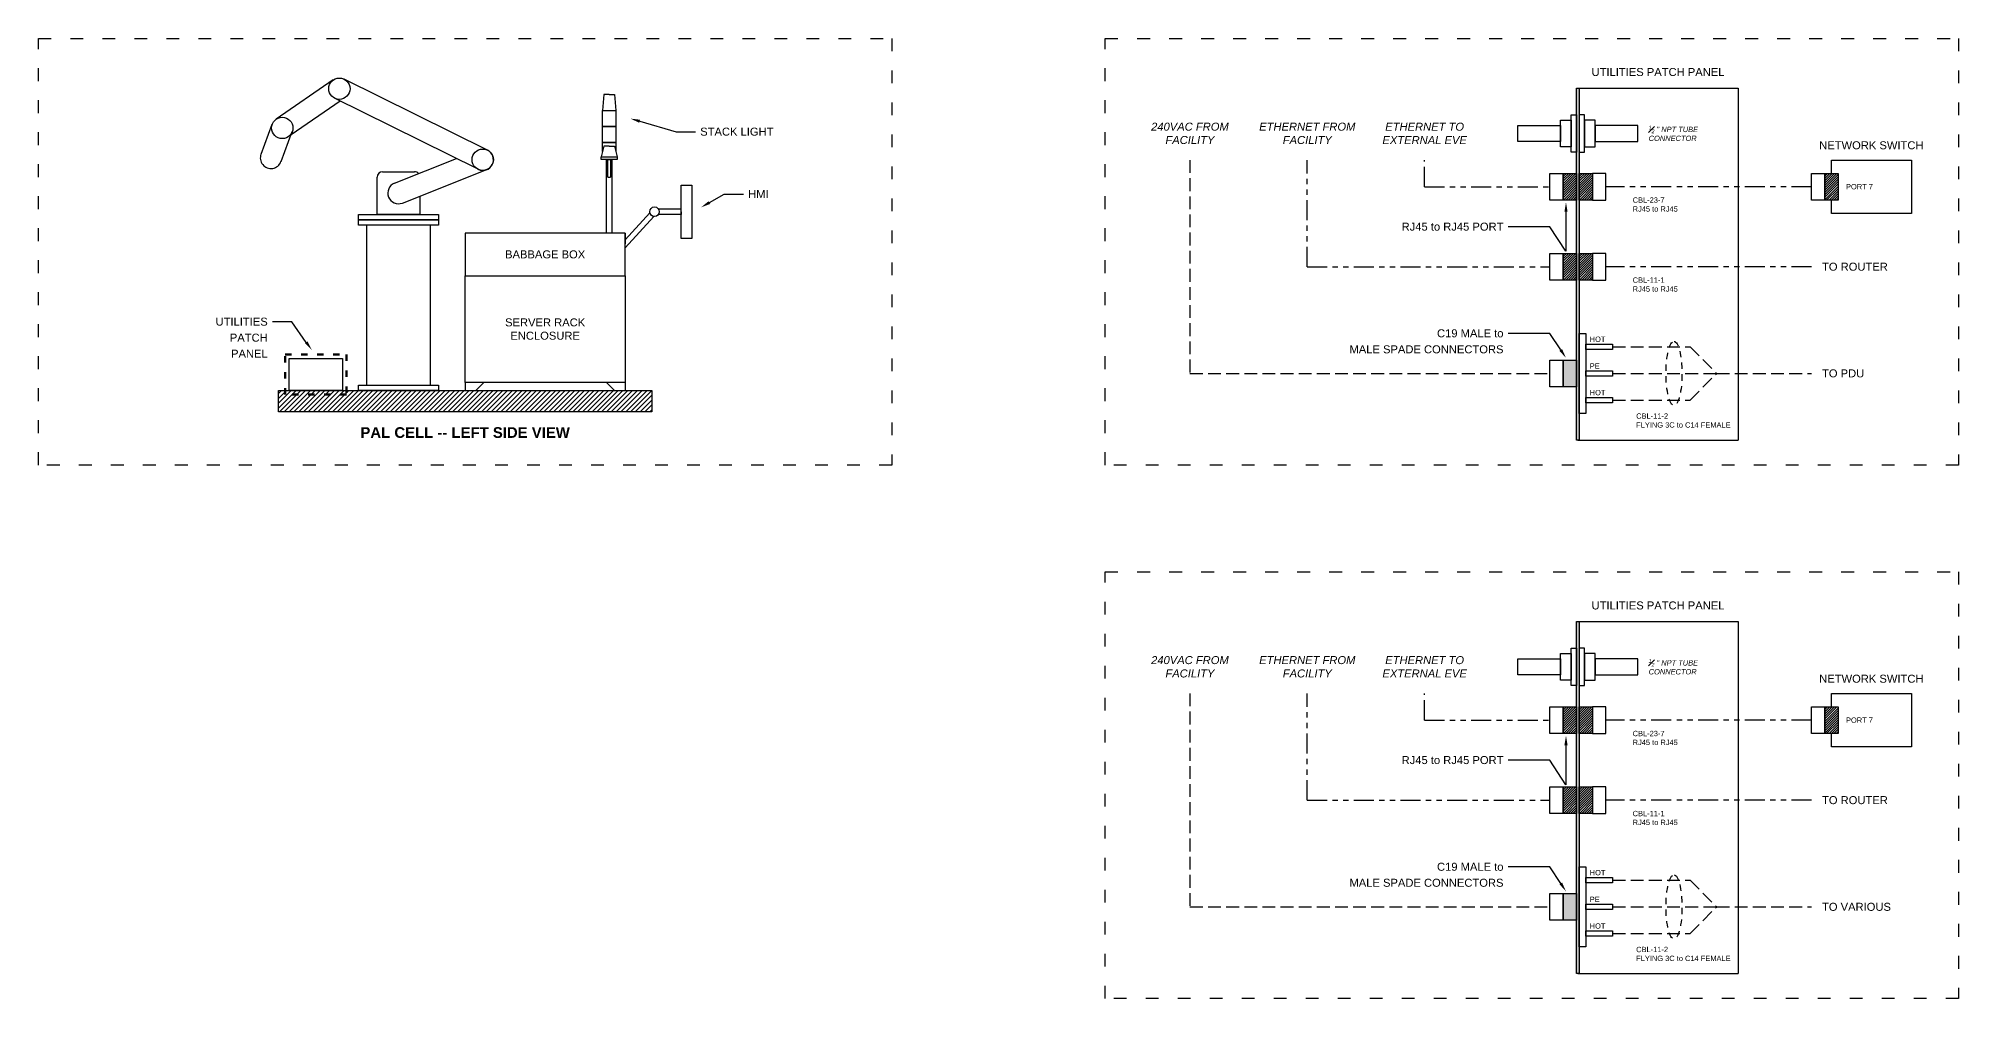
# Model space of a CAD drawing. Header units: inches. Extents: x -10 to 106, y 10 to 28.
# Drawn here: x -9.86 to 26.14, y 9.62 to 27.62 of the extents above; entities that cross this region are included whole.
import ezdxf
from ezdxf import colors
from ezdxf.entities.mleader import LeaderData, LeaderLine
from ezdxf.math import Vec2, Vec3

# ---------------------------------------------------------------- set-up
doc = ezdxf.new("R2010")
doc.units = ezdxf.units.IN
doc.header["$MEASUREMENT"] = 0
for name, pattern in [('ACAD_ISO02W100', [15, 12, -3]), ('ACAD_ISO03W100', [30, 12, -18]), ('PHANTOM', [2.5, 1.25, -0.25, 0.25, -0.25, 0.25, -0.25])]:
    doc.linetypes.add(name, pattern=pattern)
doc.styles.get("Standard").update_dxf_attribs({"font": 'arial.ttf'})

msp = doc.modelspace()

# ---------------------------------------------------------------- hatches: boundary and pattern name
h = msp.add_hatch(color=256)
h.dxf.hatch_style = 1
h.paths.add_polyline_path([(18.984, 20.09), (19.034, 20.09), (19.034, 26.69), (18.984, 26.69)])
h = msp.add_hatch()
h.set_pattern_fill('ANSI31', color=5, scale=0.25)
h.set_pattern_definition([(45, (3.339726, 0.84103), (-0.022097087, 0.022097087), [])])
h.paths.add_polyline_path([(18.984, 25.09), (18.734, 25.09), (18.734, 24.59), (18.984, 24.59)])
h = msp.add_hatch()
h.set_pattern_fill('ANSI31', color=5, scale=0.25)
h.set_pattern_definition([(45, (3.639726, 0.84103), (-0.022097087, 0.022097087), [])])
h.paths.add_polyline_path([(19.284, 25.09), (19.034, 25.09), (19.034, 24.59), (19.284, 24.59)])
h = msp.add_hatch()
h.set_pattern_fill('ANSI31', color=5, scale=0.25)
h.set_pattern_definition([(45, (13.489726, 0.84103), (-0.022097087, 0.022097087), [])])
h.paths.add_polyline_path([(23.884, 25.09), (23.634, 25.09), (23.634, 24.59), (23.884, 24.59)])
h = msp.add_hatch()
h.set_pattern_fill('ANSI31', color=5, scale=0.25)
h.set_pattern_definition([(45, (3.339726, -0.65897), (-0.022097087, 0.022097087), [])])
h.paths.add_polyline_path([(18.984, 23.59), (18.734, 23.59), (18.734, 23.09), (18.984, 23.09)])
h = msp.add_hatch()
h.set_pattern_fill('ANSI31', color=5, scale=0.25)
h.set_pattern_definition([(45, (3.639726, -0.65897), (-0.022097087, 0.022097087), [])])
h.paths.add_polyline_path([(19.284, 23.59), (19.034, 23.59), (19.034, 23.09), (19.284, 23.09)])
h = msp.add_hatch(color=1)
h.dxf.hatch_style = 1
h.paths.add_polyline_path([(18.734, 21.09), (18.984, 21.09), (18.984, 21.59), (18.734, 21.59)])
h = msp.add_hatch()
h.set_pattern_fill('ANSI31', color=256, scale=0.51)
h.set_pattern_definition([(45, (2.527313, -0.72652), (-0.04507806, 0.04507806), [])])
h.paths.add_polyline_path([(1.645, 20.621), (1.645, 21.021), (-5.355, 21.021), (-5.355, 20.621)])
h = msp.add_hatch(color=256)
h.dxf.hatch_style = 1
h.paths.add_polyline_path([(18.984, 10.09), (19.034, 10.09), (19.034, 16.69), (18.984, 16.69)])
h = msp.add_hatch()
h.set_pattern_fill('ANSI31', color=5, scale=0.25)
h.set_pattern_definition([(45, (3.339726, -9.15897), (-0.022097087, 0.022097087), [])])
h.paths.add_polyline_path([(18.984, 15.09), (18.734, 15.09), (18.734, 14.59), (18.984, 14.59)])
h = msp.add_hatch()
h.set_pattern_fill('ANSI31', color=5, scale=0.25)
h.set_pattern_definition([(45, (3.639726, -9.15897), (-0.022097087, 0.022097087), [])])
h.paths.add_polyline_path([(19.284, 15.09), (19.034, 15.09), (19.034, 14.59), (19.284, 14.59)])
h = msp.add_hatch()
h.set_pattern_fill('ANSI31', color=5, scale=0.25)
h.set_pattern_definition([(45, (13.489726, -9.15897), (-0.022097087, 0.022097087), [])])
h.paths.add_polyline_path([(23.884, 15.09), (23.634, 15.09), (23.634, 14.59), (23.884, 14.59)])
h = msp.add_hatch()
h.set_pattern_fill('ANSI31', color=5, scale=0.25)
h.set_pattern_definition([(45, (3.339726, -10.65897), (-0.022097087, 0.022097087), [])])
h.paths.add_polyline_path([(18.984, 13.59), (18.734, 13.59), (18.734, 13.09), (18.984, 13.09)])
h = msp.add_hatch()
h.set_pattern_fill('ANSI31', color=5, scale=0.25)
h.set_pattern_definition([(45, (3.639726, -10.65897), (-0.022097087, 0.022097087), [])])
h.paths.add_polyline_path([(19.284, 13.59), (19.034, 13.59), (19.034, 13.09), (19.284, 13.09)])
h = msp.add_hatch(color=1)
h.dxf.hatch_style = 1
h.paths.add_polyline_path([(18.734, 11.09), (18.984, 11.09), (18.984, 11.59), (18.734, 11.59)])

# ---------------------------------------------------------------- linework, layer by layer
for p, q in [((-4.326, 26.843), (-5.398, 26.107)), ((-1.436, 25.525), (-4.124, 26.857)), ((19.009, 26.69), (22.009, 26.69)), ((22.009, 26.69), (22.009, 20.09)), ((-4.196, 26.447), (-5.119, 25.813)), ((-1.613, 25.167), (-4.301, 26.499)), ((0.745, 26.571), (0.72, 26.271)), ((0.845, 26.571), (0.745, 26.571)), ((0.845, 26.571), (0.945, 26.571)), ((0.945, 26.571), (0.97, 26.271)), ((-5.682, 25.451), (-5.472, 26.013)), ((-5.307, 25.311), (-5.097, 25.873)), ((0.745, 25.601), (0.695, 25.401)), ((0.845, 25.601), (0.745, 25.601)), ((0.845, 25.601), (0.945, 25.601)), ((0.945, 25.601), (0.995, 25.401)), ((-3.179, 24.907), (-2.016, 25.367)), ((0.87, 25.351), (0.82, 25.351)), ((23.759, 25.09), (23.759, 25.34)), ((23.759, 25.34), (25.259, 25.34)), ((25.259, 25.34), (25.259, 24.34)), ((-3.032, 24.535), (-1.451, 25.16)), ((0.82, 25.021), (0.87, 25.021)), ((23.759, 24.34), (23.759, 24.59)), ((1.607, 24.349), (1.145, 23.845)), ((1.145, 23.697), (1.681, 24.282)), ((2.195, 24.421), (1.769, 24.421)), ((2.195, 24.321), (1.769, 24.321)), ((2.195, 24.371), (2.195, 24.421)), ((2.195, 24.371), (2.195, 24.321)), ((25.259, 24.34), (23.759, 24.34)), ((1.145, 23.971), (1.145, 23.771)), ((-1.855, 21.171), (-1.855, 21.021)), ((-1.655, 21.021), (-1.505, 21.171)), ((0.944, 21.021), (0.794, 21.171)), ((1.145, 21.171), (1.144, 21.021)), ((19.009, 20.09), (22.009, 20.09)), ((19.009, 16.69), (22.009, 16.69)), ((22.009, 16.69), (22.009, 10.09)), ((23.759, 15.09), (23.759, 15.34)), ((23.759, 15.34), (25.259, 15.34)), ((25.259, 15.34), (25.259, 14.34)), ((23.759, 14.34), (23.759, 14.59)), ((25.259, 14.34), (23.759, 14.34)), ((19.009, 10.09), (22.009, 10.09))]:
    msp.add_line(p, q)
at = {"color": 1, "linetype": 'ACAD_ISO02W100', "ltscale": 0.02}
for p, q in [((11.734, 25.34), (11.734, 21.34)), ((19.659, 21.84), (21.109, 21.84)), ((21.109, 21.84), (21.609, 21.34)), ((11.734, 21.34), (18.484, 21.34)), ((19.659, 21.34), (21.609, 21.34)), ((21.109, 20.84), (21.609, 21.34)), ((21.609, 21.34), (23.384, 21.34)), ((19.659, 20.84), (21.109, 20.84)), ((11.734, 15.34), (11.734, 11.34)), ((19.659, 11.84), (21.109, 11.84)), ((21.109, 11.84), (21.609, 11.34)), ((11.734, 11.34), (18.484, 11.34)), ((19.659, 11.34), (21.609, 11.34)), ((21.109, 10.84), (21.609, 11.34)), ((21.609, 11.34), (23.384, 11.34)), ((19.659, 10.84), (21.109, 10.84))]:
    msp.add_line(p, q, dxfattribs=at)
at = {"color": 5, "linetype": 'PHANTOM', "ltscale": 0.3}
for p, q in [((13.934, 23.34), (13.934, 25.34)), ((16.134, 24.84), (16.134, 25.34)), ((16.134, 24.84), (18.484, 24.84)), ((23.384, 24.84), (19.534, 24.84)), ((13.934, 23.34), (18.484, 23.34)), ((23.384, 23.34), (19.534, 23.34)), ((13.934, 13.34), (13.934, 15.34)), ((16.134, 14.84), (16.134, 15.34)), ((16.134, 14.84), (18.484, 14.84)), ((23.384, 14.84), (19.534, 14.84)), ((13.934, 13.34), (18.484, 13.34)), ((23.384, 13.34), (19.534, 13.34))]:
    msp.add_line(p, q, dxfattribs=at)
at = {"linetype": 'ACAD_ISO03W100', "ltscale": 0.02}
for points in [[(-9.855, 27.621), (6.145, 27.621), (6.145, 19.621), (-9.855, 19.621)], [(10.145, 27.621), (26.145, 27.621), (26.145, 19.621), (10.145, 19.621)], [(10.145, 17.621), (26.145, 17.621), (26.145, 9.621), (10.145, 9.621)]]:
    msp.add_lwpolyline(points, close=True, dxfattribs=at)
for points in [[(18.984, 26.69), (19.034, 26.69), (19.034, 20.09), (18.984, 20.09)], [(0.72, 26.271), (0.97, 26.271), (0.97, 25.971), (0.72, 25.971)], [(0.72, 25.971), (0.97, 25.971), (0.97, 25.671), (0.72, 25.671)], [(18.684, 25.69), (17.884, 25.69), (17.884, 25.99), (18.684, 25.99)], [(18.684, 26.09), (18.884, 26.09), (18.884, 25.59), (18.684, 25.59)], [(18.884, 26.19), (18.984, 26.19), (18.984, 25.49), (18.884, 25.49)], [(19.134, 26.19), (19.034, 26.19), (19.034, 25.49), (19.134, 25.49)], [(19.334, 26.09), (19.134, 26.09), (19.134, 25.59), (19.334, 25.59)], [(19.334, 25.69), (20.134, 25.69), (20.134, 25.99), (19.334, 25.99)], [(0.695, 25.401), (0.995, 25.401), (0.995, 25.351), (0.695, 25.351)], [(2.195, 24.871), (2.395, 24.871), (2.395, 23.871), (2.195, 23.871)], [(-3.855, 24.321), (-2.355, 24.321), (-2.355, 24.221), (-3.855, 24.221)], [(-3.855, 24.221), (-2.355, 24.221), (-2.355, 24.121), (-3.855, 24.121)], [(-3.705, 21.121), (-2.505, 21.121), (-2.505, 24.121), (-3.705, 24.121)], [(-1.855, 23.171), (1.145, 23.171), (1.145, 21.171), (-1.855, 21.171)], [(-5.155, 21.621), (-4.155, 21.621), (-4.155, 21.021), (-5.155, 21.021)], [(-5.355, 21.021), (1.645, 21.021), (1.645, 20.621), (-5.355, 20.621)], [(-3.855, 21.121), (-2.355, 21.121), (-2.355, 21.021), (-3.855, 21.021)], [(18.984, 16.69), (19.034, 16.69), (19.034, 10.09), (18.984, 10.09)], [(18.684, 15.69), (17.884, 15.69), (17.884, 15.99), (18.684, 15.99)], [(18.684, 16.09), (18.884, 16.09), (18.884, 15.59), (18.684, 15.59)], [(18.884, 16.19), (18.984, 16.19), (18.984, 15.49), (18.884, 15.49)], [(19.134, 16.19), (19.034, 16.19), (19.034, 15.49), (19.134, 15.49)], [(19.334, 16.09), (19.134, 16.09), (19.134, 15.59), (19.334, 15.59)], [(19.334, 15.69), (20.134, 15.69), (20.134, 15.99), (19.334, 15.99)]]:
    msp.add_lwpolyline(points, close=True)
for points in [[(0.72, 25.501), (0.72, 25.671), (0.97, 25.671), (0.97, 25.501)], [(0.795, 23.971), (0.795, 25.351)], [(0.82, 25.021), (0.82, 25.351), (0.87, 25.351), (0.87, 25.021)], [(0.895, 25.351), (0.895, 23.971)], [(-2.705, 24.664), (-2.705, 24.321), (-3.505, 24.321), (-3.505, 25.021)], [(-3.405, 25.121), (-2.805, 25.121)], [(0.395, 23.971), (-1.855, 23.971), (-1.855, 23.171), (1.145, 23.171), (1.145, 23.971), (0.395, 23.971)]]:
    msp.add_lwpolyline(points)
at = {"color": 5}
for points in [[(18.484, 25.09), (18.734, 25.09), (18.734, 24.59), (18.484, 24.59)], [(18.734, 25.09), (18.984, 25.09), (18.984, 24.59), (18.734, 24.59)], [(19.034, 25.09), (19.284, 25.09), (19.284, 24.59), (19.034, 24.59)], [(19.534, 25.09), (19.284, 25.09), (19.284, 24.59), (19.534, 24.59)], [(23.384, 25.09), (23.634, 25.09), (23.634, 24.59), (23.384, 24.59)], [(23.634, 25.09), (23.884, 25.09), (23.884, 24.59), (23.634, 24.59)], [(18.484, 23.59), (18.734, 23.59), (18.734, 23.09), (18.484, 23.09)], [(18.734, 23.59), (18.984, 23.59), (18.984, 23.09), (18.734, 23.09)], [(19.034, 23.59), (19.284, 23.59), (19.284, 23.09), (19.034, 23.09)], [(19.534, 23.59), (19.284, 23.59), (19.284, 23.09), (19.534, 23.09)], [(18.484, 15.09), (18.734, 15.09), (18.734, 14.59), (18.484, 14.59)], [(18.734, 15.09), (18.984, 15.09), (18.984, 14.59), (18.734, 14.59)], [(19.034, 15.09), (19.284, 15.09), (19.284, 14.59), (19.034, 14.59)], [(19.534, 15.09), (19.284, 15.09), (19.284, 14.59), (19.534, 14.59)], [(23.384, 15.09), (23.634, 15.09), (23.634, 14.59), (23.384, 14.59)], [(23.634, 15.09), (23.884, 15.09), (23.884, 14.59), (23.634, 14.59)], [(18.484, 13.59), (18.734, 13.59), (18.734, 13.09), (18.484, 13.09)], [(18.734, 13.59), (18.984, 13.59), (18.984, 13.09), (18.734, 13.09)], [(19.034, 13.59), (19.284, 13.59), (19.284, 13.09), (19.034, 13.09)], [(19.534, 13.59), (19.284, 13.59), (19.284, 13.09), (19.534, 13.09)]]:
    msp.add_lwpolyline(points, close=True, dxfattribs=at)
at = {"color": 1}
for points in [[(19.034, 22.09), (19.159, 22.09), (19.159, 20.59), (19.034, 20.59)], [(19.159, 21.89), (19.659, 21.89), (19.659, 21.79), (19.159, 21.79)], [(18.484, 21.59), (18.734, 21.59), (18.734, 21.09), (18.484, 21.09)], [(18.734, 21.59), (18.984, 21.59), (18.984, 21.09), (18.734, 21.09)], [(19.159, 21.39), (19.659, 21.39), (19.659, 21.29), (19.159, 21.29)], [(19.159, 20.89), (19.659, 20.89), (19.659, 20.79), (19.159, 20.79)], [(19.034, 12.09), (19.159, 12.09), (19.159, 10.59), (19.034, 10.59)], [(19.159, 11.89), (19.659, 11.89), (19.659, 11.79), (19.159, 11.79)], [(18.484, 11.59), (18.734, 11.59), (18.734, 11.09), (18.484, 11.09)], [(18.734, 11.59), (18.984, 11.59), (18.984, 11.09), (18.734, 11.09)], [(19.159, 11.39), (19.659, 11.39), (19.659, 11.29), (19.159, 11.29)], [(19.159, 10.89), (19.659, 10.89), (19.659, 10.79), (19.159, 10.79)]]:
    msp.add_lwpolyline(points, close=True, dxfattribs=at)
at = {"color": 3, "linetype": 'ACAD_ISO03W100', "lineweight": 80, "ltscale": 0.01}
msp.add_lwpolyline([(-5.23, 21.696), (-4.08, 21.696), (-4.08, 20.946), (-5.23, 20.946)], close=True, dxfattribs=at)
for centre, radius in [((-4.213, 26.678), 0.2), ((-5.284, 25.943), 0.2), ((-1.525, 25.346), 0.2), ((1.695, 24.371), 0.09)]:
    msp.add_circle(centre, radius)
for centre, radius, start, end in [((-5.495, 25.381), 0.2, 159.5025, 339.5025), ((-1.525, 25.346), 0.2, 243.6369, 63.6369), ((-3.405, 25.021), 0.1, 90, 180), ((-3.105, 24.721), 0.2, 111.5867, 291.5867), ((-2.805, 25.021), 0.1, 39.8956, 90)]:
    msp.add_arc(centre, radius, start, end)
at = {"linetype": 'ACAD_ISO02W100', "ltscale": 0.01}
for centre in [(20.809, 21.34), (20.809, 11.34)]:
    msp.add_ellipse(centre, major_axis=(0, 0.6), ratio=0.25, dxfattribs=at)

# ---------------------------------------------------------------- texts
at = {"color": 3}
for s, width, insert, char_height, attachment_point in [('{\\C256;UTILITIES PATCH PANEL}', 2.82422, (20.509, 26.99), 0.15, 5), ('\\A1;{\\fArial|b0|i1|c0|p34;\\H0.7x;\\C256;\\S1#2;\\H1.42857x; " NPT TUBE CONNECTOR}', 1.47407, (20.334, 25.84), 0.1, 4), ('{\\C256;NETWORK SWITCH}', 2.71833, (24.509, 25.54), 0.15, 8), ('{\\C256;PORT 7}', 1.47407, (24.034, 24.84), 0.1, 4), ('{\\C256;BABBAGE BOX}', 2.12146, (-0.355, 23.571), 0.15, 5), ('{\\C256;SERVER RACK ENCLOSURE}', 2.12146, (-0.355, 22.171), 0.15, 5), ('{\\fArial|b1|i0|c0|p34;\\C256;PAL CELL -- LEFT SIDE VIEW}', 3.93339, (-1.855, 20.231), 0.2, 5), ('{\\C256;UTILITIES PATCH PANEL}', 2.82422, (20.509, 16.99), 0.15, 5), ('\\A1;{\\fArial|b0|i1|c0|p34;\\H0.7x;\\C256;\\S1#2;\\H1.42857x; " NPT TUBE CONNECTOR}', 1.47407, (20.334, 15.84), 0.1, 4), ('{\\C256;NETWORK SWITCH}', 2.71833, (24.509, 15.54), 0.15, 8), ('{\\C256;PORT 7}', 1.47407, (24.034, 14.84), 0.1, 4)]:
    msp.add_mtext_dynamic_manual_height_columns(s, width=width, gutter_width=1, heights=[0], dxfattribs=dict(at, insert=insert, char_height=char_height, attachment_point=attachment_point))
at = {"linetype": 'ACAD_ISO02W100', "ltscale": 0.02, "char_height": 0.15, "attachment_point": 5}
for s, insert in [('{\\fArial|b0|i1|c0|p34;240VAC FROM FACILITY}', (11.734, 25.84)), ('{\\fArial|b0|i1|c0|p34;ETHERNET FROM FACILITY}', (13.934, 25.84)), ('{\\fArial|b0|i1|c0|p34;ETHERNET TO EXTERNAL EVE}', (16.134, 25.84)), ('{\\fArial|b0|i1|c0|p34;240VAC FROM FACILITY}', (11.734, 15.84)), ('{\\fArial|b0|i1|c0|p34;ETHERNET FROM FACILITY}', (13.934, 15.84)), ('{\\fArial|b0|i1|c0|p34;ETHERNET TO EXTERNAL EVE}', (16.134, 15.84))]:
    msp.add_mtext_dynamic_manual_height_columns(s, width=2.10541, gutter_width=1, heights=[0], dxfattribs=dict(at, insert=insert))
at = {"color": 3, "width": 4.46392}
for s, insert, char_height, attachment_point in [('{\\C256;CBL-23-7\\PRJ45 to RJ45}', (20.034, 24.64), 0.1, 1), ('{\\C256;TO ROUTER}', (23.584, 23.34), 0.15, 4), ('{\\C256;CBL-11-1\\PRJ45 to RJ45}', (20.034, 23.14), 0.1, 1), ('{\\C256;HOT}', (19.229, 21.93), 0.1, 7), ('{\\C256;PE}', (19.229, 21.43), 0.1, 7), ('{\\C256;TO PDU}', (23.584, 21.34), 0.15, 4), ('{\\C256;HOT}', (19.229, 20.93), 0.1, 7), ('{\\C256;CBL-11-2\\PFLYING 3C to C14 FEMALE}', (20.1, 20.591), 0.1, 1), ('{\\C256;CBL-23-7\\PRJ45 to RJ45}', (20.034, 14.64), 0.1, 1), ('{\\C256;TO ROUTER}', (23.584, 13.34), 0.15, 4), ('{\\C256;CBL-11-1\\PRJ45 to RJ45}', (20.034, 13.14), 0.1, 1), ('{\\C256;HOT}', (19.229, 11.93), 0.1, 7), ('{\\C256;PE}', (19.229, 11.43), 0.1, 7), ('{\\C256;TO VARIOUS}', (23.584, 11.34), 0.15, 4), ('{\\C256;HOT}', (19.229, 10.93), 0.1, 7), ('{\\C256;CBL-11-2\\PFLYING 3C to C14 FEMALE}', (20.1, 10.591), 0.1, 1)]:
    msp.add_mtext(s, dxfattribs=dict(at, insert=insert, char_height=char_height, attachment_point=attachment_point))

# ---------------------------------------------------------------- leaders
ml = msp.add_multileader_mtext('Standard')
ml.set_content('\\pxsm1.2;STACK LIGHT', color=256)
ml.set_leader_properties()
ml.build(insert=Vec2(0, 0))
ml.multileader.update_dxf_attribs({"dogleg_length": 0.36, "arrow_head_size": 0.18})
ctx = ml.context
ctx.base_point, ctx.char_height, ctx.arrow_head_size, ctx.landing_gap_size, ctx.plane_origin = Vec3(2.462, 25.872), 0.15, 0.18, 0.09, Vec3(7.275, 27.347)
notes = []
notes.append((ctx, [(1, (1, 1, 0), (2.102, 25.872), (1, 0), 0.36, [(0, [(1.245, 26.117)], 0, [])])]))
ctx.mtext.insert, ctx.mtext.width, ctx.mtext.flow_direction = Vec3(2.552, 25.948), 1.4456, 5
ml = msp.add_multileader_mtext('Standard')
ml.set_content('\\pxsm1.2;HMI', color=256)
ml.set_leader_properties()
ml.build(insert=Vec2(0, 0))
ml.multileader.update_dxf_attribs({"dogleg_length": 0.36, "arrow_head_size": 0.18})
ctx = ml.context
ctx.base_point, ctx.char_height, ctx.arrow_head_size, ctx.landing_gap_size, ctx.plane_origin = Vec3(3.361, 24.702), 0.15, 0.18, 0.09, Vec3(9.13, 25.584)
notes.append((ctx, [(1, (1, 1, 0), (3.001, 24.702), (1, 0), 0.36, [(0, [(2.569, 24.454)], 0, [])])]))
ctx.mtext.insert, ctx.mtext.width, ctx.mtext.flow_direction = Vec3(3.451, 24.777), 1.4456, 5
ml = msp.add_multileader_mtext('Standard')
ml.set_content('\\pxsm1.2;RJ45 to RJ45 PORT', color=256)
ml.set_leader_properties()
ml.build(insert=Vec2(0, 0))
ml.multileader.update_dxf_attribs({"dogleg_length": 0.36, "arrow_head_size": 0.18})
ctx = ml.context
ctx.base_point, ctx.char_height, ctx.arrow_head_size, ctx.landing_gap_size, ctx.plane_origin = Vec3(15.632, 24.09), 0.15, 0.18, 0.09, Vec3(21.245, 25.633)
ctx.text_align_type = 2
notes.append((ctx, [(0, (1, 1, 0), (18.484, 24.09), (-1, 0), 0.783, [(1, [(18.784, 24.55), (18.784, 23.63)], 0, [])])]))
ctx.mtext.insert, ctx.mtext.width, ctx.mtext.alignment, ctx.mtext.flow_direction = Vec3(17.612, 24.167), 2.05804, 3, 5
ml = msp.add_multileader_mtext('Standard')
ml.set_content('\\pxsm1.2;UTILITIES PATCH PANEL', color=256)
ml.set_leader_properties()
ml.build(insert=Vec2(0, 0))
ml.multileader.update_dxf_attribs({"dogleg_length": 0.36, "arrow_head_size": 0.18})
ctx = ml.context
ctx.base_point, ctx.char_height, ctx.arrow_head_size, ctx.landing_gap_size, ctx.plane_origin = Vec3(-7.078, 22.309), 0.15, 0.18, 0.09, Vec3(-2.194, 23.784)
ctx.text_align_type = 2
notes.append((ctx, [(0, (1, 1, 0), (-5.106, 22.309), (-1, 0), 0.36, [(0, [(-4.729, 21.776)], 0, [])])]))
ctx.mtext.insert, ctx.mtext.width, ctx.mtext.alignment, ctx.mtext.flow_direction = Vec3(-5.556, 22.386), 1.4456, 3, 5
ml = msp.add_multileader_mtext('Standard')
ml.set_content('\\pxsm1.2;C19 MALE to \\PMALE SPADE CONNECTORS ', color=256)
ml.set_leader_properties()
ml.build(insert=Vec2(0, 0))
ml.multileader.update_dxf_attribs({"dogleg_length": 0.36, "arrow_head_size": 0.18})
ctx = ml.context
ctx.base_point, ctx.char_height, ctx.arrow_head_size, ctx.landing_gap_size, ctx.plane_origin = Vec3(14.66, 22.09), 0.15, 0.18, 0.09, Vec3(21.245, 23.633)
ctx.text_align_type = 2
notes.append((ctx, [(0, (1, 1, 0), (18.484, 22.09), (-1, 0), 0.783, [(1, [(18.784, 21.63)], 0, [])])]))
ctx.mtext.insert, ctx.mtext.width, ctx.mtext.alignment, ctx.mtext.flow_direction = Vec3(17.612, 22.167), 3.33288, 3, 5
ml = msp.add_multileader_mtext('Standard')
ml.set_content('\\pxsm1.2;RJ45 to RJ45 PORT', color=256)
ml.set_leader_properties()
ml.build(insert=Vec2(0, 0))
ml.multileader.update_dxf_attribs({"dogleg_length": 0.36, "arrow_head_size": 0.18})
ctx = ml.context
ctx.base_point, ctx.char_height, ctx.arrow_head_size, ctx.landing_gap_size, ctx.plane_origin = Vec3(15.632, 14.09), 0.15, 0.18, 0.09, Vec3(21.245, 15.633)
ctx.text_align_type = 2
notes.append((ctx, [(0, (1, 1, 0), (18.484, 14.09), (-1, 0), 0.783, [(1, [(18.784, 14.55), (18.784, 13.63)], 0, [])])]))
ctx.mtext.insert, ctx.mtext.width, ctx.mtext.alignment, ctx.mtext.flow_direction = Vec3(17.612, 14.167), 2.05804, 3, 5
ml = msp.add_multileader_mtext('Standard')
ml.set_content('\\pxsm1.2;C19 MALE to \\PMALE SPADE CONNECTORS ', color=256)
ml.set_leader_properties()
ml.build(insert=Vec2(0, 0))
ml.multileader.update_dxf_attribs({"dogleg_length": 0.36, "arrow_head_size": 0.18})
ctx = ml.context
ctx.base_point, ctx.char_height, ctx.arrow_head_size, ctx.landing_gap_size, ctx.plane_origin = Vec3(14.66, 12.09), 0.15, 0.18, 0.09, Vec3(21.245, 13.633)
ctx.text_align_type = 2
notes.append((ctx, [(0, (1, 1, 0), (18.484, 12.09), (-1, 0), 0.783, [(1, [(18.784, 11.63)], 0, [])])]))
ctx.mtext.insert, ctx.mtext.width, ctx.mtext.alignment, ctx.mtext.flow_direction = Vec3(17.612, 12.167), 3.33288, 3, 5
for ctx, leaders in notes:
    for number, flags, end, landing, length, lines in leaders:
        leader = LeaderData()
        leader.index, (leader.has_last_leader_line, leader.has_dogleg_vector, leader.attachment_direction) = number, flags
        leader.last_leader_point, leader.dogleg_vector, leader.dogleg_length = Vec3(end), Vec3(landing), length
        for number, points, colour, breaks in lines:
            line = LeaderLine()
            line.index, line.vertices, line.color, line.breaks = number, Vec3.list(points), colors.encode_raw_color(colour), breaks
            leader.lines.append(line)
        ctx.leaders.append(leader)

doc.saveas('drawing.dxf')
